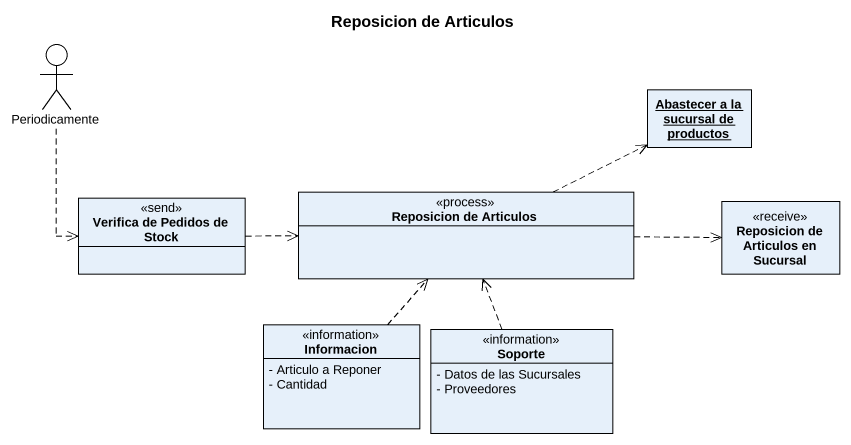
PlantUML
@startuml
title Reposicion de Articulos
allowmixing
hide circle
hide empty members
skinparam classAttributeIconSize 0
actor Periodicamente
object "Abastecer a la sucursal de productos" as Abastecer_a_la_sucursal_de
class "Verifica de Pedidos de Stock" as Verifica_de_Pedidos_de_Stock <<send>>
class "Reposicion de Articulos" as Reposicion_de_Articulos <<process>>
class "Reposicion de Articulos en Sucursal" as Reposicion_de_Articulos_en <<receive>>
class Informacion <<information>> {
  - Articulo a Reponer
  - Cantidad
}
class Soporte <<information>> {
  - Datos de las Sucursales
  - Proveedores
}
Periodicamente ..> Verifica_de_Pedidos_de_Stock
Verifica_de_Pedidos_de_Stock .right.> Reposicion_de_Articulos
Reposicion_de_Articulos .right.> Abastecer_a_la_sucursal_de
Reposicion_de_Articulos .right.> Reposicion_de_Articulos_en
Informacion .up.> Reposicion_de_Articulos
Soporte .up.> Reposicion_de_Articulos
@enduml
